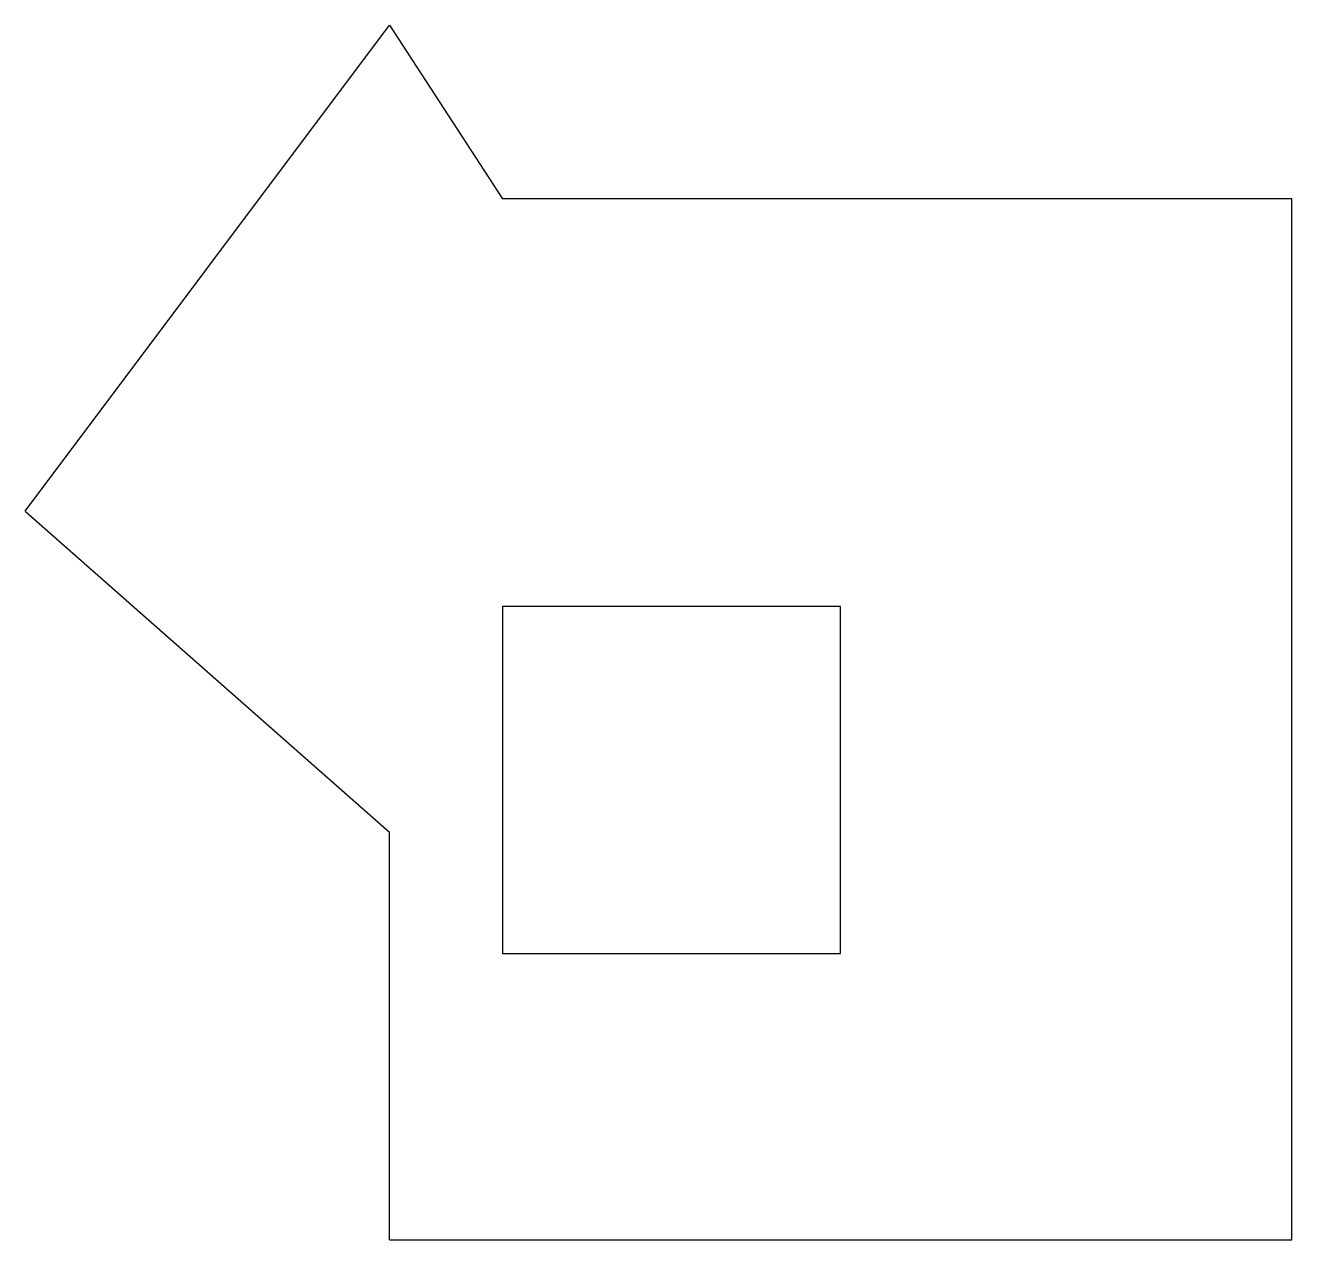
# Model space of a CAD drawing. Header units: millimetres. Extents: x 1300 to 15900, y 866 to 14866.
import ezdxf

# ---------------------------------------------------------------- set-up
doc = ezdxf.new("R2010")
doc.units = ezdxf.units.MM

# ---------------------------------------------------------------- blocks, each defined once
blk = doc.blocks.new('02')
for p, q in [((-3700, -51126), (500, -45526)), ((500, -45526), (1800, -47526)), ((10900, -47526), (1800, -47526)), ((10900, -59526), (10900, -47526)), ((-3700, -51126), (500, -54826)), ((1800, -52226), (1800, -56226)), ((5700, -52226), (1800, -52226)), ((5700, -56226), (5700, -52226)), ((500, -59526), (500, -54826)), ((1800, -56226), (5700, -56226)), ((500, -59526), (10900, -59526))]:
    blk.add_line(p, q)

msp = doc.modelspace()

# ---------------------------------------------------------------- block references
msp.add_blockref('02', (5000, 60392))

doc.saveas('drawing.dxf')
